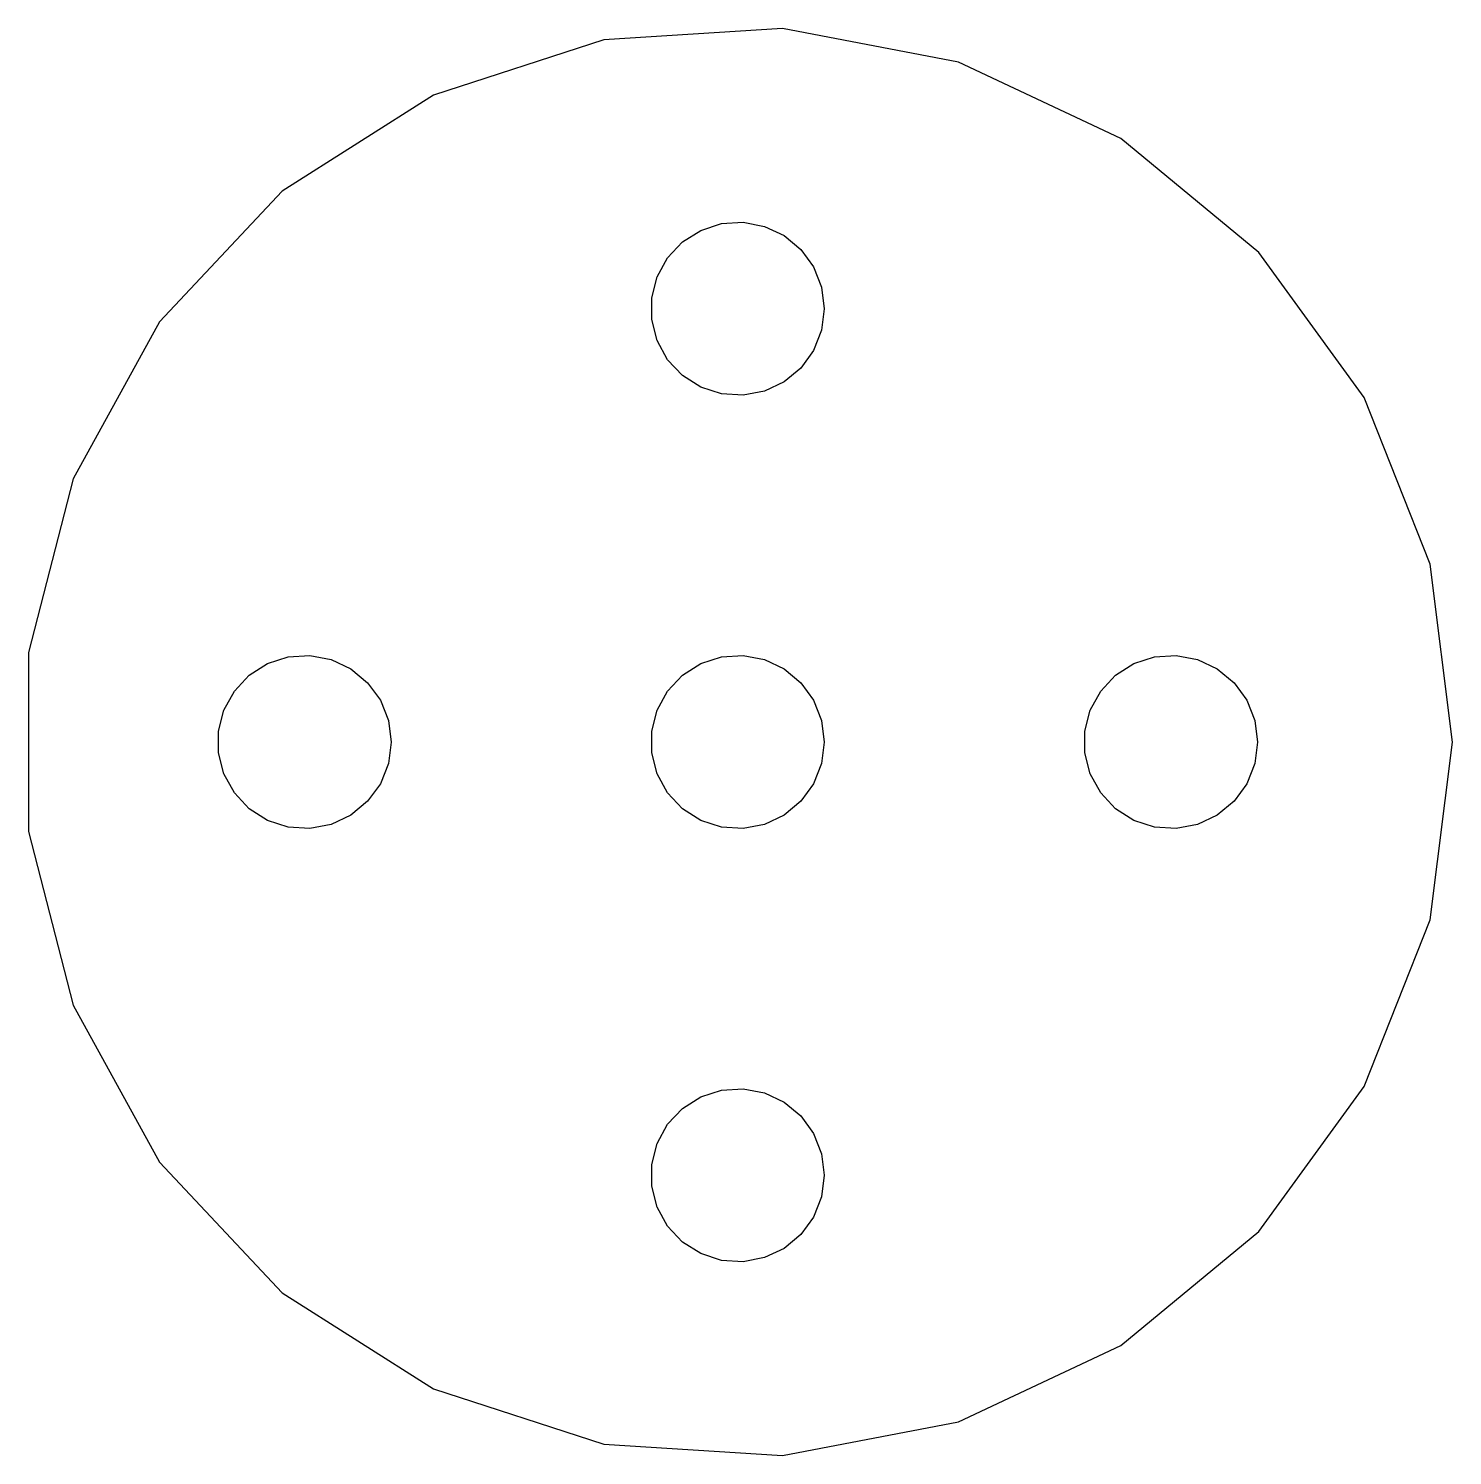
# Model space of a CAD drawing. Header units: metres. Extents: x -24.6 to 24.8, y -24.7 to 24.7.
import ezdxf

# ---------------------------------------------------------------- set-up
doc = ezdxf.new("R2010")
doc.units = ezdxf.units.M

msp = doc.modelspace()

# ---------------------------------------------------------------- linework, layer by layer
for p, q in [((1.55406, 24.7012), (-4.63768, 24.3116)), ((7.64816, 23.5386), (1.55406, 24.7012)), ((-4.63768, 24.3116), (-10.538, 22.3945)), ((13.2617, 20.8971), (7.64816, 23.5386)), ((-10.538, 22.3945), (-15.7762, 19.0702)), ((18.042, 16.9425), (13.2617, 20.8971)), ((-15.7762, 19.0702), (-20.0232, 14.5477)), ((-1.27733, 17.7145), (-0.562134, 17.9469)), ((-0.562134, 17.9469), (0.18837, 17.9941)), ((0.18837, 17.9941), (0.927048, 17.8532)), ((0.927048, 17.8532), (1.60747, 17.533)), ((-2.42705, 16.7634), (-1.91226, 17.3115)), ((-1.91226, 17.3115), (-1.27733, 17.7145)), ((1.60747, 17.533), (2.1869, 17.0536)), ((2.1869, 17.0536), (2.62891, 16.4453)), ((21.6886, 11.9234), (18.042, 16.9425)), ((-2.78932, 16.1044), (-2.42705, 16.7634)), ((2.62891, 16.4453), (2.90575, 15.7461)), ((-2.97633, 15.376), (-2.78932, 16.1044)), ((-2.97633, 14.624), (-2.97633, 15.376)), ((2.90575, 15.7461), (3, 15)), ((3, 15), (2.90575, 14.2539)), ((-20.0232, 14.5477), (-23.012, 9.11107)), ((-2.78932, 13.8956), (-2.97633, 14.624)), ((-2.42705, 13.2366), (-2.78932, 13.8956)), ((2.90575, 14.2539), (2.62891, 13.5547)), ((2.62891, 13.5547), (2.1869, 12.9464)), ((-1.91226, 12.6884), (-2.42705, 13.2366)), ((2.1869, 12.9464), (1.60747, 12.467)), ((-1.27733, 12.2855), (-1.91226, 12.6884)), ((1.60747, 12.467), (0.927048, 12.1468)), ((-0.562134, 12.0531), (-1.27733, 12.2855)), ((0.18837, 12.0059), (-0.562134, 12.0531)), ((0.927048, 12.1468), (0.18837, 12.0059)), ((23.9724, 6.15506), (21.6886, 11.9234)), ((-23.012, 9.11107), (-24.5548, 3.10199)), ((24.75, 0), (23.9724, 6.15506)), ((-24.5548, 3.10199), (-24.5548, -3.10199)), ((-15.5621, 2.94685), (-14.8116, 2.99408)), ((-14.8116, 2.99408), (-14.0729, 2.85316)), ((-0.562134, 2.94685), (0.18837, 2.99408)), ((0.18837, 2.99408), (0.927048, 2.85316)), ((14.4379, 2.94685), (15.1884, 2.99408)), ((15.1884, 2.99408), (15.927, 2.85316)), ((-16.9123, 2.31154), (-16.2773, 2.71448)), ((-16.2773, 2.71448), (-15.5621, 2.94685)), ((-14.0729, 2.85316), (-13.3925, 2.53297)), ((-13.3925, 2.53297), (-12.8131, 2.05363)), ((-1.91226, 2.31154), (-1.27733, 2.71448)), ((-1.27733, 2.71448), (-0.562134, 2.94685)), ((0.927048, 2.85316), (1.60747, 2.53297)), ((1.60747, 2.53297), (2.1869, 2.05363)), ((13.0877, 2.31154), (13.7227, 2.71448)), ((13.7227, 2.71448), (14.4379, 2.94685)), ((15.927, 2.85316), (16.6075, 2.53297)), ((16.6075, 2.53297), (17.1869, 2.05363)), ((-17.427, 1.76335), (-16.9123, 2.31154)), ((-12.8131, 2.05363), (-12.3711, 1.44525)), ((-2.42705, 1.76335), (-1.91226, 2.31154)), ((2.1869, 2.05363), (2.62891, 1.44525)), ((12.5729, 1.76335), (13.0877, 2.31154)), ((17.1869, 2.05363), (17.6289, 1.44525)), ((-17.7893, 1.10437), (-17.427, 1.76335)), ((-2.78932, 1.10437), (-2.42705, 1.76335)), ((12.2107, 1.10437), (12.5729, 1.76335)), ((-17.9763, 0.375992), (-17.7893, 1.10437)), ((-12.3711, 1.44525), (-12.0942, 0.746063)), ((-2.97633, 0.375992), (-2.78932, 1.10437)), ((2.62891, 1.44525), (2.90575, 0.746063)), ((12.0237, 0.375992), (12.2107, 1.10437)), ((17.6289, 1.44525), (17.9057, 0.746063)), ((-12.0942, 0.746063), (-12, 0)), ((2.90575, 0.746063), (3, 0)), ((17.9057, 0.746063), (18, 0)), ((-17.9763, -0.375992), (-17.9763, 0.375992)), ((-12, 0), (-12.0942, -0.746063)), ((-2.97633, -0.375992), (-2.97633, 0.375992)), ((3, 0), (2.90575, -0.746063)), ((12.0237, -0.375992), (12.0237, 0.375992)), ((18, 0), (17.9057, -0.746063)), ((23.9724, -6.15506), (24.75, 0)), ((-17.7893, -1.10437), (-17.9763, -0.375992)), ((-2.78932, -1.10437), (-2.97633, -0.375992)), ((12.2107, -1.10437), (12.0237, -0.375992)), ((-12.0942, -0.746063), (-12.3711, -1.44525)), ((2.90575, -0.746063), (2.62891, -1.44525)), ((17.9057, -0.746063), (17.6289, -1.44525)), ((-17.427, -1.76335), (-17.7893, -1.10437)), ((-12.3711, -1.44525), (-12.8131, -2.05363)), ((-2.42705, -1.76335), (-2.78932, -1.10437)), ((2.62891, -1.44525), (2.1869, -2.05363)), ((12.5729, -1.76335), (12.2107, -1.10437)), ((17.6289, -1.44525), (17.1869, -2.05363)), ((-16.9123, -2.31154), (-17.427, -1.76335)), ((-1.91226, -2.31154), (-2.42705, -1.76335)), ((13.0877, -2.31154), (12.5729, -1.76335)), ((-16.2773, -2.71448), (-16.9123, -2.31154)), ((-12.8131, -2.05363), (-13.3925, -2.53297)), ((-1.27733, -2.71448), (-1.91226, -2.31154)), ((2.1869, -2.05363), (1.60747, -2.53297)), ((13.7227, -2.71448), (13.0877, -2.31154)), ((17.1869, -2.05363), (16.6075, -2.53297)), ((-15.5621, -2.94685), (-16.2773, -2.71448)), ((-14.8116, -2.99408), (-15.5621, -2.94685)), ((-14.0729, -2.85316), (-14.8116, -2.99408)), ((-13.3925, -2.53297), (-14.0729, -2.85316)), ((-0.562134, -2.94685), (-1.27733, -2.71448)), ((0.18837, -2.99408), (-0.562134, -2.94685)), ((0.927048, -2.85316), (0.18837, -2.99408)), ((1.60747, -2.53297), (0.927048, -2.85316)), ((14.4379, -2.94685), (13.7227, -2.71448)), ((15.1884, -2.99408), (14.4379, -2.94685)), ((15.927, -2.85316), (15.1884, -2.99408)), ((16.6075, -2.53297), (15.927, -2.85316)), ((-24.5548, -3.10199), (-23.012, -9.11107)), ((21.6886, -11.9234), (23.9724, -6.15506)), ((-23.012, -9.11107), (-20.0232, -14.5477)), ((-1.91226, -12.6884), (-1.27733, -12.2855)), ((-1.27733, -12.2855), (-0.562134, -12.0531)), ((-0.562134, -12.0531), (0.18837, -12.0059)), ((0.18837, -12.0059), (0.927048, -12.1468)), ((0.927048, -12.1468), (1.60747, -12.467)), ((18.042, -16.9425), (21.6886, -11.9234)), ((-2.42705, -13.2366), (-1.91226, -12.6884)), ((1.60747, -12.467), (2.1869, -12.9464)), ((-2.78932, -13.8956), (-2.42705, -13.2366)), ((2.1869, -12.9464), (2.62891, -13.5547)), ((2.62891, -13.5547), (2.90575, -14.2539)), ((-2.97633, -14.624), (-2.78932, -13.8956)), ((2.90575, -14.2539), (3, -15)), ((-20.0232, -14.5477), (-15.7762, -19.0702)), ((-2.97633, -15.376), (-2.97633, -14.624)), ((3, -15), (2.90575, -15.7461)), ((-2.78932, -16.1044), (-2.97633, -15.376)), ((2.90575, -15.7461), (2.62891, -16.4453)), ((-2.42705, -16.7634), (-2.78932, -16.1044)), ((-1.91226, -17.3115), (-2.42705, -16.7634)), ((2.62891, -16.4453), (2.1869, -17.0536)), ((2.1869, -17.0536), (1.60747, -17.533)), ((13.2617, -20.8971), (18.042, -16.9425)), ((-1.27733, -17.7145), (-1.91226, -17.3115)), ((-0.562134, -17.9469), (-1.27733, -17.7145)), ((1.60747, -17.533), (0.927048, -17.8532)), ((0.18837, -17.9941), (-0.562134, -17.9469)), ((0.927048, -17.8532), (0.18837, -17.9941)), ((-15.7762, -19.0702), (-10.538, -22.3945)), ((7.64816, -23.5386), (13.2617, -20.8971)), ((-10.538, -22.3945), (-4.63768, -24.3116)), ((1.55406, -24.7012), (7.64816, -23.5386)), ((-4.63768, -24.3116), (1.55406, -24.7012))]:
    msp.add_line(p, q)

doc.saveas('drawing.dxf')
